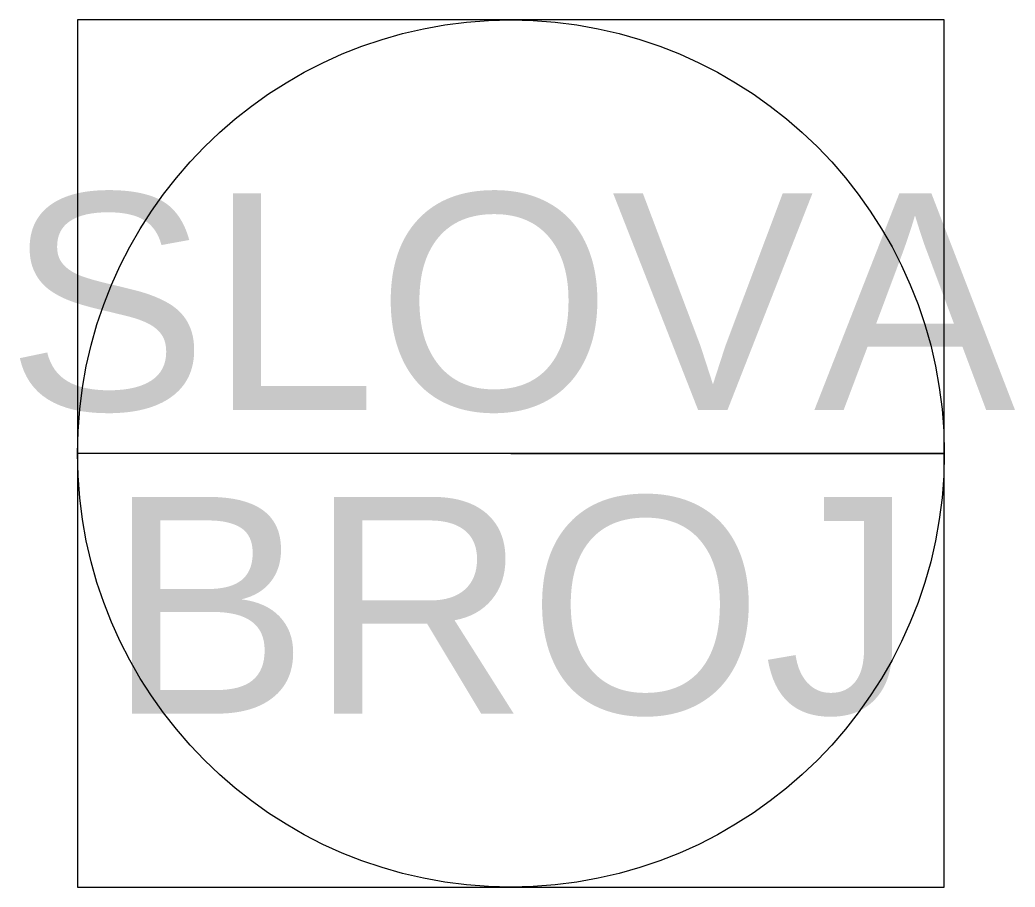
# Model space of a CAD drawing. Extents: x -14.3 to -2.9, y -6.2 to 3.8.
import ezdxf
from ezdxf.enums import TextEntityAlignment as Align

# ---------------------------------------------------------------- set-up
doc = ezdxf.new("R2010")
doc.units = 0
doc.layers.add('TextLayer', color=250, linetype='Continuous')
doc.styles.get("Standard").update_dxf_attribs({"font": 'arial.ttf'})

msp = doc.modelspace()

# ---------------------------------------------------------------- linework, layer by layer
for p, q in [((-3.685, -1.244), (-13.685, -1.244)), ((-8.685, -1.244), (-3.685, -1.244))]:
    msp.add_line(p, q)
msp.add_lwpolyline([(-13.685, -6.244), (-3.685, -6.244), (-3.685, 3.756), (-13.685, 3.756)], close=True)
msp.add_circle((-8.685, -1.244), 5)

# ---------------------------------------------------------------- texts
at = {"layer": 'TextLayer'}
for tag, text, p in [('SLOVA', 'Slova', (-8.685, -0.744)), ('BROJ', '123', (-8.685, -4.244))]:
    msp.add_attdef(tag, text=text, height=2.5, dxfattribs=at).set_placement(p, align=Align.CENTER)

doc.saveas('drawing.dxf')
